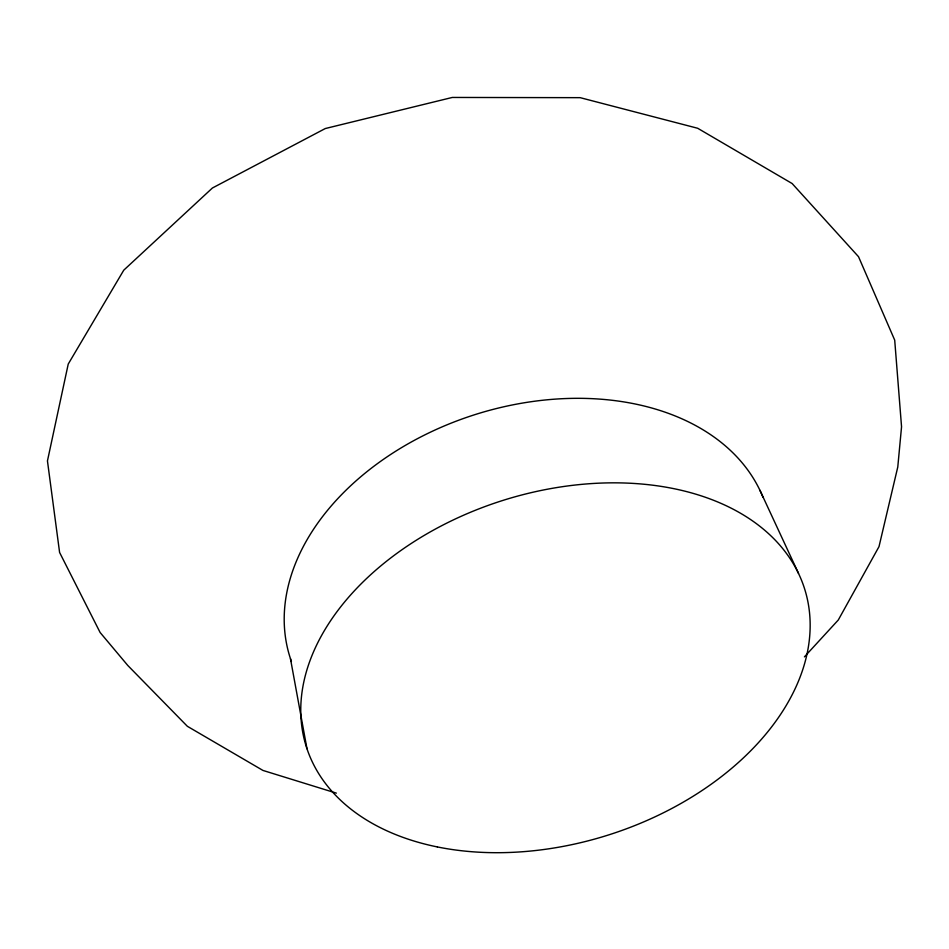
<?xml version="1.0" encoding="UTF-8"?>
<svg xmlns="http://www.w3.org/2000/svg" width="949" height="949" viewBox="0 0 949 949"><rect width="100%" height="100%" fill="white"/><g stroke="black" fill="none" stroke-linecap="round" stroke-linejoin="round"><path stroke-width="1.42" d="M804.408 656.874L838.275 620.017L878.999 546.648L897.778 467.015L901.55 426.777L894.705 340.122L858.525 256.704L792.142 183.537L697.693 128.269L580.159 97.664L452.293 97.45L325.282 128.542L212.398 188.009L123.773 270.168L68.233 364.06L47.45 460.929L59.597 552.472L100.108 632.485L127.783 665.463L187.356 726.293L262.956 770.434L336.361 793.139M759.935 490.301L798.512 573.386M290.465 658.725L306.978 748.749M291.426 661.5A249.812 175.482 -17.6 0 1 465.639 417.726A249.812 175.482 -17.6 0 1 762.949 497.134M437.359 846.935A261.355 175.411 -17.6 0 0 809.936 617.811A261.355 175.411 -17.6 0 0 419.078 538.498A261.355 175.411 -17.6 0 0 437.359 846.935"/></g></svg>
